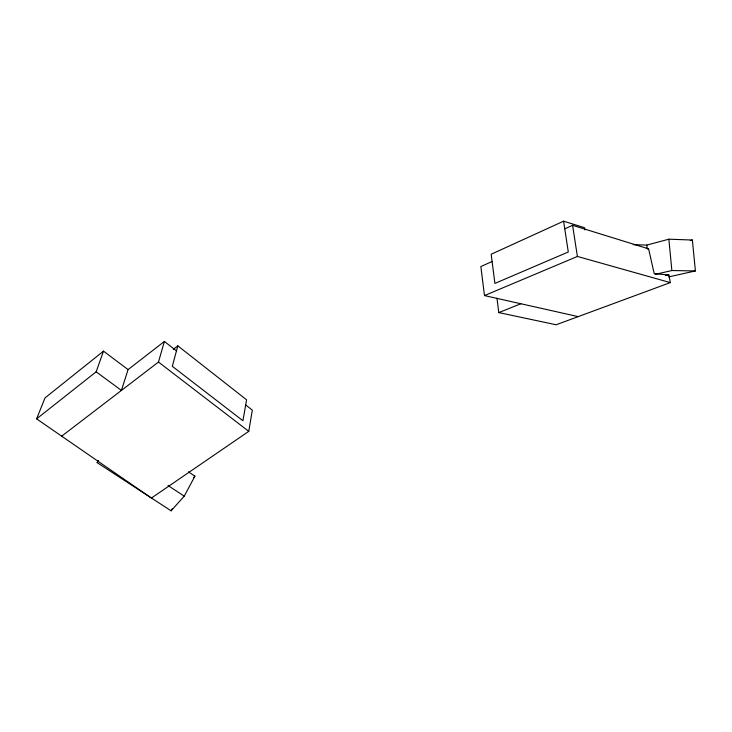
<?xml version="1.0" encoding="UTF-8"?>
<svg xmlns="http://www.w3.org/2000/svg" width="732" height="732" viewBox="0 0 732 732"><rect width="100%" height="100%" fill="white"/><g stroke="black" fill="none" stroke-linecap="round" stroke-linejoin="round"><path stroke-width="1.1" d="M103.505 351.15L96.157 371.81L121.43 390.421L128.082 369.596L103.505 351.15L45.036 397.888L36.6 418.86L151.396 498.062L248.77 431.349L252.33 410.14L245.696 404.961M177.821 345.852L172.313 366.311L242.914 420.744L246.602 399.818L177.821 345.852L173.283 349.329M61.689 436.171L158.478 362.056L164.389 341.441L176.467 350.875M98.344 460.803L97.146 462.633L171.087 510.817L184.235 496.159L194.932 476.148L188.435 471.847M171.087 510.817L172.166 508.813M97.146 462.633L98.5 460.895M193.486 477.776L194.932 476.148M36.6 418.86L96.157 371.81M128.082 369.596L164.389 341.441M647.838 249.273L648.598 248.853L654.207 273.649L668.911 274.976L670.302 282.598L556.146 324.77L498.794 312.591L496.946 298.18M563.603 221.183L491.163 254.26L494.905 283.412L568.297 251.991L563.603 221.183L584.511 227.689L584.868 229.921M492.096 261.498L480.86 266.549L484.474 295.582L578.198 316.617M564.775 228.832L572.58 225.319L648.598 248.853M484.474 295.582L577.402 256.447L670.302 282.598M498.794 312.591L520.882 303.753M633.217 244.662L646.85 245.083L668.865 239.199L692.371 240.032L695.4 270.941L668.673 276.906M690.249 240.581L692.371 240.032M655.241 274.363L671.866 270.538L695.4 270.941M665.379 275.607L668.911 274.976M168.058 485.545L184.235 496.159M158.478 362.056L248.77 431.349M572.58 225.319L577.402 256.447M668.865 239.199L671.866 270.538M646.85 245.083L647.152 248.358"/></g></svg>
